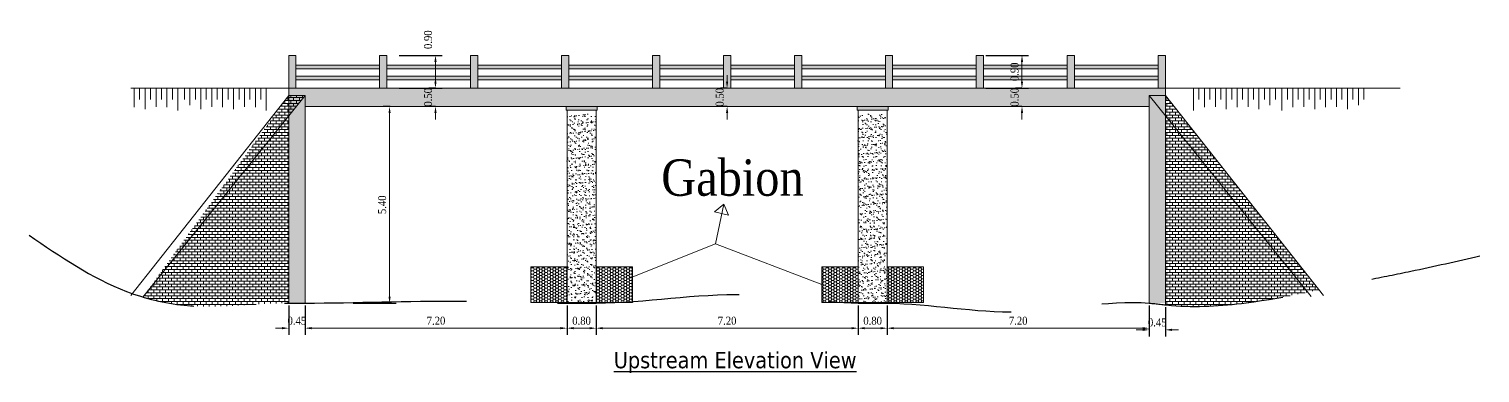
# Model space of a CAD drawing. Header units: inches. Extents: x 11.7 to 110.6, y 5.1 to 58.1.
# Drawn here: x 11.69 to 51.57, y 5.08 to 14.52 of the extents above; entities that cross this region are included whole.
import ezdxf

# ---------------------------------------------------------------- set-up
doc = ezdxf.new("R2010")
doc.units = ezdxf.units.IN
doc.header["$MEASUREMENT"] = 0
doc.linetypes.add('HIDDEN', pattern=[0.375, 0.25, -0.125])
for name, color, linetype, lineweight in [('dima', 7, 'Continuous', 0), ('hatch1', 251, 'Continuous', 0), ('Railing', 5, 'Continuous', 15), ('wall', 4, 'Continuous', 13)]:
    doc.layers.add(name, color=color, linetype=linetype, lineweight=lineweight)
doc.layers.add('ground', color=81, linetype='Continuous')
doc.layers.add('TEXT2', color=7, linetype='Continuous')
doc.styles.get("Standard").update_dxf_attribs({"font": 'GARA.TTF'})
doc.styles.add('style1', font='txt.shx', dxfattribs={"height": 0.15})
doc.dimstyles.new('Standard$0', dxfattribs={"dimtxt": 1.2, "dimasz": 0.5, "dimexe": 0.28, "dimexo": 0.1625, "dimgap": 0.09, "dimtad": 0, "dimzin": 0, "dimdsep": 46, "dimtxsty": 'style1', "dimblk": 'OPEN30', "dimcen": 0.09, "dimclrd": 1, "dimclre": 5, "dimclrt": 7, "dimadec": 0, "dimazin": 0, "dimtfac": 1, "dimtofl": 0, "dimtmove": 0, "dimatfit": 3, "dimfxl": 0.18, "dimfxlon": 1, "dimtolj": 1, "dimtzin": 0, "dimarcsym": 0})
pattern_1 = [(37.5, (0, 39.88059), (-0.0056694, 0.17341414), [0, -0.1368, 0, -0.153, 0, -0.14625]), (7.5, (0, 39.88059), (0.1592799, 0.2539931), [0, -0.0738, 0, -0.1233, 0, -0.04725]), (327.5, (-0.1107, 39.88059), (0.28027277, 0.0005093), [0, -0.045, 0, -0.162, 0, -0.2115]), (317.5, (-0.1107, 39.88059), (0.2705514, 0.0789908), [0, -0.0225, 0, -0.1062, 0, -0.1215])]
pattern_2 = [(37.5, (0, 0), (-0.0006299336, 0.019268238), [0, -0.0152, 0, -0.017, 0, -0.01625]), (7.5, (0, 0), (0.017697767, 0.02822146), [0, -0.0082, 0, -0.0137, 0, -0.00525]), (327.5, (-0.0123, 0), (0.0311414186, 5.65905e-05), [0, -0.005, 0, -0.018, 0, -0.0235]), (317.5, (-0.0123, 0), (0.030061266, 0.008776756), [0, -0.0025, 0, -0.0118, 0, -0.0135])]

# ---------------------------------------------------------------- blocks, each defined once
blk = doc.blocks.new('*D3')
at = {"layer": 'Defpoints', "color": 0}
for p in [(21.597, 12.396), (21.678, 12.396), (19.274, 6.996)]:
    blk.add_point(p, dxfattribs=at)
at = {"layer": 'dima', "color": 21, "lineweight": -2}
for p, q in [((21.615, 12.396), (21.417, 12.396)), ((20.597, 6.996), (21.777, 6.996))]:
    blk.add_line(p, q, dxfattribs=at)
at = {"layer": 'dima', "color": 253}
blk.add_line((21.597, 7.176), (21.597, 12.216), dxfattribs=at)
for points in [[(21.567, 12.216), (21.627, 12.216), (21.597, 12.396)], [(21.567, 7.176), (21.627, 7.176), (21.597, 6.996)]]:
    blk.add_solid(points, dxfattribs=at)
at = {"layer": 'dima', "insert": (21.394, 9.696), "char_height": 0.22, "attachment_point": 5, "rotation": 90}
blk.add_mtext('\\A1;5.40', dxfattribs=at)
blk = doc.blocks.new('*D4')
at = {"layer": 'Defpoints', "color": 0}
for p in [(22.859, 12.896), (22.859, 12.896), (22.859, 12.396)]:
    blk.add_point(p, dxfattribs=at)
at = {"layer": 'dima', "color": 253}
for p, q in [((22.859, 13.076), (22.859, 13.256)), ((22.859, 12.216), (22.859, 12.036))]:
    blk.add_line(p, q, dxfattribs=at)
at = {"layer": 'dima', "color": 21, "lineweight": -2}
for p, q in [((22.859, 12.896), (22.679, 12.896)), ((22.859, 12.396), (22.679, 12.396))]:
    blk.add_line(p, q, dxfattribs=at)
at = {"layer": 'dima', "color": 253}
for points in [[(22.829, 13.076), (22.889, 13.076), (22.859, 12.896)], [(22.829, 12.216), (22.889, 12.216), (22.859, 12.396)]]:
    blk.add_solid(points, dxfattribs=at)
at = {"layer": 'dima', "insert": (22.656, 12.646), "char_height": 0.22, "attachment_point": 5, "rotation": 90}
blk.add_mtext('\\A1;0.50', dxfattribs=at)
blk = doc.blocks.new('*D5')
at = {"layer": 'Defpoints', "color": 0}
for p in [(21.524, 13.796), (22.859, 13.796), (21.524, 12.896)]:
    blk.add_point(p, dxfattribs=at)
at = {"layer": 'dima', "color": 21, "lineweight": -2}
for p, q in [((21.859, 13.796), (23.039, 13.796)), ((21.859, 12.896), (23.039, 12.896))]:
    blk.add_line(p, q, dxfattribs=at)
at = {"layer": 'dima', "color": 253}
blk.add_line((22.859, 13.076), (22.859, 13.616), dxfattribs=at)
for points in [[(22.829, 13.616), (22.889, 13.616), (22.859, 13.796)], [(22.829, 13.076), (22.889, 13.076), (22.859, 12.896)]]:
    blk.add_solid(points, dxfattribs=at)
at = {"layer": 'dima', "insert": (22.656, 14.228), "char_height": 0.22, "attachment_point": 5, "rotation": 90}
blk.add_mtext('\\A1;0.90', dxfattribs=at)
blk = doc.blocks.new('*D6')
at = {"layer": 'Defpoints', "color": 0}
for p in [(30.874, 12.896), (30.899, 12.896), (30.899, 12.396)]:
    blk.add_point(p, dxfattribs=at)
at = {"layer": 'dima', "color": 253}
for p, q in [((30.874, 13.076), (30.874, 13.256)), ((30.874, 12.216), (30.874, 12.036))]:
    blk.add_line(p, q, dxfattribs=at)
at = {"layer": 'dima', "color": 21, "lineweight": -2}
for p, q in [((30.874, 12.896), (30.694, 12.896)), ((30.874, 12.396), (30.694, 12.396))]:
    blk.add_line(p, q, dxfattribs=at)
at = {"layer": 'dima', "color": 253}
for points in [[(30.844, 13.076), (30.904, 13.076), (30.874, 12.896)], [(30.844, 12.216), (30.904, 12.216), (30.874, 12.396)]]:
    blk.add_solid(points, dxfattribs=at)
at = {"layer": 'dima', "insert": (30.671, 12.646), "char_height": 0.22, "attachment_point": 5, "rotation": 90}
blk.add_mtext('\\A1;0.50', dxfattribs=at)
blk = doc.blocks.new('*D7')
at = {"layer": 'Defpoints', "color": 0}
for p in [(38.979, 12.896), (38.979, 12.896), (38.979, 12.396)]:
    blk.add_point(p, dxfattribs=at)
at = {"layer": 'dima', "color": 253}
for p, q in [((38.979, 13.076), (38.979, 13.256)), ((38.979, 12.216), (38.979, 12.036))]:
    blk.add_line(p, q, dxfattribs=at)
at = {"layer": 'dima', "color": 21, "lineweight": -2}
for p, q in [((38.979, 12.896), (38.799, 12.896)), ((38.979, 12.396), (38.799, 12.396))]:
    blk.add_line(p, q, dxfattribs=at)
at = {"layer": 'dima', "color": 253}
for points in [[(38.949, 13.076), (39.009, 13.076), (38.979, 12.896)], [(38.949, 12.216), (39.009, 12.216), (38.979, 12.396)]]:
    blk.add_solid(points, dxfattribs=at)
at = {"layer": 'dima', "insert": (38.776, 12.646), "char_height": 0.22, "attachment_point": 5, "rotation": 90}
blk.add_mtext('\\A1;0.50', dxfattribs=at)
blk = doc.blocks.new('*D8')
at = {"layer": 'Defpoints', "color": 0}
for p in [(18.824, 6.996), (19.274, 6.996), (19.274, 6.308)]:
    blk.add_point(p, dxfattribs=at)
at = {"layer": 'dima', "color": 21, "lineweight": -2}
for p, q in [((18.824, 6.934), (18.824, 6.128)), ((19.274, 6.934), (19.274, 6.128))]:
    blk.add_line(p, q, dxfattribs=at)
at = {"layer": 'dima', "color": 253}
for p, q in [((18.644, 6.308), (18.464, 6.308)), ((19.454, 6.308), (19.634, 6.308))]:
    blk.add_line(p, q, dxfattribs=at)
for points in [[(18.644, 6.338), (18.644, 6.278), (18.824, 6.308)], [(19.454, 6.338), (19.454, 6.278), (19.274, 6.308)]]:
    blk.add_solid(points, dxfattribs=at)
at = {"layer": 'dima', "insert": (19.049, 6.51), "char_height": 0.22, "attachment_point": 5}
blk.add_mtext('\\A1;0.45', dxfattribs=at)
blk = doc.blocks.new('*D9')
at = {"layer": 'Defpoints', "color": 0}
for p in [(19.274, 6.996), (26.474, 6.996), (26.474, 6.308)]:
    blk.add_point(p, dxfattribs=at)
at = {"layer": 'dima', "color": 21, "lineweight": -2}
for p, q in [((19.274, 6.934), (19.274, 6.128)), ((26.474, 6.934), (26.474, 6.128))]:
    blk.add_line(p, q, dxfattribs=at)
at = {"layer": 'dima', "color": 253}
blk.add_line((19.454, 6.308), (26.294, 6.308), dxfattribs=at)
for points in [[(19.454, 6.338), (19.454, 6.278), (19.274, 6.308)], [(26.294, 6.338), (26.294, 6.278), (26.474, 6.308)]]:
    blk.add_solid(points, dxfattribs=at)
at = {"layer": 'dima', "insert": (22.874, 6.51), "char_height": 0.22, "attachment_point": 5}
blk.add_mtext('\\A1;7.20', dxfattribs=at)
blk = doc.blocks.new('*D10')
at = {"layer": 'Defpoints', "color": 0}
for p in [(26.474, 6.996), (27.274, 6.996), (27.274, 6.308)]:
    blk.add_point(p, dxfattribs=at)
at = {"layer": 'dima', "color": 21, "lineweight": -2}
for p, q in [((26.474, 6.934), (26.474, 6.128)), ((27.274, 6.934), (27.274, 6.128))]:
    blk.add_line(p, q, dxfattribs=at)
at = {"layer": 'dima', "color": 253}
blk.add_line((26.654, 6.308), (27.094, 6.308), dxfattribs=at)
for points in [[(26.654, 6.338), (26.654, 6.278), (26.474, 6.308)], [(27.094, 6.338), (27.094, 6.278), (27.274, 6.308)]]:
    blk.add_solid(points, dxfattribs=at)
at = {"layer": 'dima', "insert": (26.874, 6.51), "char_height": 0.22, "attachment_point": 5}
blk.add_mtext('\\A1;0.80', dxfattribs=at)
blk = doc.blocks.new('*D11')
at = {"layer": 'Defpoints', "color": 0}
for p in [(27.274, 6.996), (34.474, 6.996), (34.474, 6.308)]:
    blk.add_point(p, dxfattribs=at)
at = {"layer": 'dima', "color": 21, "lineweight": -2}
for p, q in [((27.274, 6.934), (27.274, 6.128)), ((34.474, 6.934), (34.474, 6.128))]:
    blk.add_line(p, q, dxfattribs=at)
at = {"layer": 'dima', "color": 253}
blk.add_line((27.454, 6.308), (34.294, 6.308), dxfattribs=at)
for points in [[(27.454, 6.338), (27.454, 6.278), (27.274, 6.308)], [(34.294, 6.338), (34.294, 6.278), (34.474, 6.308)]]:
    blk.add_solid(points, dxfattribs=at)
at = {"layer": 'dima', "insert": (30.874, 6.51), "char_height": 0.22, "attachment_point": 5}
blk.add_mtext('\\A1;7.20', dxfattribs=at)
blk = doc.blocks.new('*D12')
at = {"layer": 'Defpoints', "color": 0}
for p in [(34.474, 6.996), (35.274, 6.996), (35.274, 6.308)]:
    blk.add_point(p, dxfattribs=at)
at = {"layer": 'dima', "color": 21, "lineweight": -2}
for p, q in [((34.474, 6.934), (34.474, 6.128)), ((35.274, 6.934), (35.274, 6.128))]:
    blk.add_line(p, q, dxfattribs=at)
at = {"layer": 'dima', "color": 253}
blk.add_line((34.654, 6.308), (35.094, 6.308), dxfattribs=at)
for points in [[(34.654, 6.338), (34.654, 6.278), (34.474, 6.308)], [(35.094, 6.338), (35.094, 6.278), (35.274, 6.308)]]:
    blk.add_solid(points, dxfattribs=at)
at = {"layer": 'dima', "insert": (34.874, 6.51), "char_height": 0.22, "attachment_point": 5}
blk.add_mtext('\\A1;0.80', dxfattribs=at)
blk = doc.blocks.new('*D13')
at = {"layer": 'Defpoints', "color": 0}
for p in [(35.274, 6.996), (42.474, 6.996), (42.474, 6.308)]:
    blk.add_point(p, dxfattribs=at)
at = {"layer": 'dima', "color": 21, "lineweight": -2}
for p, q in [((35.274, 6.934), (35.274, 6.128)), ((42.474, 6.934), (42.474, 6.128))]:
    blk.add_line(p, q, dxfattribs=at)
at = {"layer": 'dima', "color": 253}
blk.add_line((35.454, 6.308), (42.294, 6.308), dxfattribs=at)
for points in [[(35.454, 6.338), (35.454, 6.278), (35.274, 6.308)], [(42.294, 6.338), (42.294, 6.278), (42.474, 6.308)]]:
    blk.add_solid(points, dxfattribs=at)
at = {"layer": 'dima', "insert": (38.874, 6.51), "char_height": 0.22, "attachment_point": 5}
blk.add_mtext('\\A1;7.20', dxfattribs=at)
blk = doc.blocks.new('*D14')
at = {"layer": 'Defpoints', "color": 0}
for p in [(42.474, 6.996), (42.919, 6.951), (42.919, 6.262)]:
    blk.add_point(p, dxfattribs=at)
at = {"layer": 'dima', "color": 21, "lineweight": -2}
for p, q in [((42.474, 6.934), (42.474, 6.082)), ((42.919, 6.888), (42.919, 6.082))]:
    blk.add_line(p, q, dxfattribs=at)
at = {"layer": 'dima', "color": 253}
for p, q in [((42.294, 6.262), (42.114, 6.262)), ((43.099, 6.262), (43.279, 6.262))]:
    blk.add_line(p, q, dxfattribs=at)
for points in [[(42.294, 6.292), (42.294, 6.232), (42.474, 6.262)], [(43.099, 6.292), (43.099, 6.232), (42.919, 6.262)]]:
    blk.add_solid(points, dxfattribs=at)
at = {"layer": 'dima', "insert": (42.697, 6.465), "char_height": 0.22, "attachment_point": 5}
blk.add_mtext('\\A1;0.45', dxfattribs=at)
blk = doc.blocks.new('*D34')
at = {"layer": 'Defpoints', "color": 0}
for p in [(37.924, 13.796), (38.979, 13.796), (37.924, 12.896)]:
    blk.add_point(p, dxfattribs=at)
at = {"layer": 'dima', "color": 21, "lineweight": -2}
for p, q in [((37.987, 13.796), (39.159, 13.796)), ((37.987, 12.896), (39.159, 12.896))]:
    blk.add_line(p, q, dxfattribs=at)
at = {"layer": 'dima', "color": 253}
blk.add_line((38.979, 13.076), (38.979, 13.616), dxfattribs=at)
for points in [[(38.949, 13.616), (39.009, 13.616), (38.979, 13.796)], [(38.949, 13.076), (39.009, 13.076), (38.979, 12.896)]]:
    blk.add_solid(points, dxfattribs=at)
at = {"layer": 'dima', "insert": (38.777, 13.346), "char_height": 0.22, "attachment_point": 5, "rotation": 90}
blk.add_mtext('\\A1;0.90', dxfattribs=at)

msp = doc.modelspace()

# ---------------------------------------------------------------- hatches: boundary and pattern name
at = {"layer": 'dima'}
h = msp.add_hatch(color=1, dxfattribs=at)
h.set_gradient(color1=(0, 0, 255), one_color=1, tint=1)
h.paths.add_polyline_path([(21.324, 13.427), (21.324, 13.527), (19.024, 13.527), (19.024, 13.427)])
h = msp.add_hatch(color=1, dxfattribs=at)
h.set_gradient(color1=(0, 0, 255), one_color=1, tint=1)
h.paths.add_polyline_path([(21.324, 13.225), (19.024, 13.225), (19.024, 13.125), (21.324, 13.125)])
h = msp.add_hatch(color=1, dxfattribs=at)
h.set_gradient(color1=(0, 0, 255), one_color=1, tint=1)
h.paths.add_polyline_path([(23.824, 13.527), (21.524, 13.527), (21.524, 13.427), (23.824, 13.427)])
h = msp.add_hatch(color=1, dxfattribs=at)
h.set_gradient(color1=(0, 0, 255), one_color=1, tint=1)
h.paths.add_polyline_path([(23.824, 13.225), (21.524, 13.225), (21.524, 13.125), (23.824, 13.125)])
h = msp.add_hatch(color=1, dxfattribs=at)
h.set_gradient(color1=(0, 0, 255), one_color=1, tint=1)
h.paths.add_polyline_path([(26.324, 13.527), (24.024, 13.527), (24.024, 13.427), (26.324, 13.427)])
h = msp.add_hatch(color=1, dxfattribs=at)
h.set_gradient(color1=(0, 0, 255), one_color=1, tint=1)
h.paths.add_polyline_path([(26.324, 13.225), (24.024, 13.225), (24.024, 13.125), (26.324, 13.125)])
h = msp.add_hatch(color=1, dxfattribs=at)
h.set_gradient(color1=(0, 0, 255), one_color=1, tint=1)
h.paths.add_polyline_path([(28.824, 13.527), (26.524, 13.527), (26.524, 13.427), (28.824, 13.427)])
h = msp.add_hatch(color=1, dxfattribs=at)
h.set_gradient(color1=(0, 0, 255), one_color=1, tint=1)
h.paths.add_polyline_path([(28.824, 13.225), (26.524, 13.225), (26.524, 13.125), (28.824, 13.125)])
h = msp.add_hatch(color=1, dxfattribs=at)
h.set_gradient(color1=(0, 0, 255), one_color=1, tint=1)
h.paths.add_polyline_path([(30.774, 13.527), (29.024, 13.527), (29.024, 13.427), (30.774, 13.427)])
h = msp.add_hatch(color=1, dxfattribs=at)
h.set_gradient(color1=(0, 0, 255), one_color=1, tint=1)
h.paths.add_polyline_path([(30.774, 13.225), (29.024, 13.225), (29.024, 13.125), (30.774, 13.125)])
h = msp.add_hatch(color=1, dxfattribs=at)
h.set_gradient(color1=(0, 0, 255), one_color=1, tint=1)
h.paths.add_polyline_path([(32.724, 13.527), (30.974, 13.527), (30.974, 13.427), (32.724, 13.427)])
h = msp.add_hatch(color=1, dxfattribs=at)
h.set_gradient(color1=(0, 0, 255), one_color=1, tint=1)
h.paths.add_polyline_path([(32.724, 13.225), (30.974, 13.225), (30.974, 13.125), (32.724, 13.125)])
h = msp.add_hatch(color=1, dxfattribs=at)
h.set_gradient(color1=(0, 0, 255), one_color=1, tint=1)
h.paths.add_polyline_path([(35.224, 13.527), (32.924, 13.527), (32.924, 13.427), (35.224, 13.427)])
h = msp.add_hatch(color=1, dxfattribs=at)
h.set_gradient(color1=(0, 0, 255), one_color=1, tint=1)
h.paths.add_polyline_path([(35.224, 13.225), (32.924, 13.225), (32.924, 13.125), (35.224, 13.125)])
h = msp.add_hatch(color=1, dxfattribs=at)
h.set_gradient(color1=(0, 0, 255), one_color=1, tint=1)
h.paths.add_polyline_path([(37.724, 13.527), (35.424, 13.527), (35.424, 13.427), (37.724, 13.427)])
h = msp.add_hatch(color=1, dxfattribs=at)
h.set_gradient(color1=(0, 0, 255), one_color=1, tint=1)
h.paths.add_polyline_path([(37.724, 13.225), (35.424, 13.225), (35.424, 13.125), (37.724, 13.125)])
h = msp.add_hatch(color=1, dxfattribs=at)
h.set_gradient(color1=(0, 0, 255), one_color=1, tint=1)
h.paths.add_polyline_path([(40.224, 13.527), (37.924, 13.527), (37.924, 13.427), (40.224, 13.427)])
h = msp.add_hatch(color=1, dxfattribs=at)
h.set_gradient(color1=(0, 0, 255), one_color=1, tint=1)
h.paths.add_polyline_path([(40.224, 13.225), (37.924, 13.225), (37.924, 13.125), (40.224, 13.125)])
h = msp.add_hatch(color=1, dxfattribs=at)
h.set_gradient(color1=(0, 0, 255), one_color=1, tint=1)
h.paths.add_polyline_path([(42.724, 13.527), (40.424, 13.527), (40.424, 13.427), (42.724, 13.427)])
h = msp.add_hatch(color=1, dxfattribs=at)
h.set_gradient(color1=(0, 0, 255), one_color=1, tint=1)
h.paths.add_polyline_path([(42.724, 13.225), (40.424, 13.225), (40.424, 13.125), (42.724, 13.125)])
h = msp.add_hatch(dxfattribs=at)
h.set_pattern_fill('AR-B816', scale=0.01, style=0)
edge = h.paths.add_edge_path()
edge.add_line((19.274, 12.696), (14.819, 7.164))
edge.add_line((18.824, 12.696), (14.487, 7.206))
edge.add_line((18.824, 12.696), (19.274, 12.696))
h = msp.add_hatch(dxfattribs=at)
h.set_pattern_fill('AR-SAND', scale=0.01, style=0)
h.set_pattern_definition(pattern_2)
h.paths.add_polyline_path([(27.299, 12.396), (26.449, 12.396), (26.449, 12.296), (27.299, 12.296)])
h = msp.add_hatch(dxfattribs=at)
h.set_pattern_fill('AR-SAND', scale=0.01, style=0)
h.set_pattern_definition(pattern_2)
h.paths.add_polyline_path([(34.449, 12.396), (34.449, 12.296), (35.299, 12.296), (35.299, 12.396)])
h = msp.add_hatch(dxfattribs=at)
h.set_pattern_fill('AR-B816', scale=0.01, style=0)
edge = h.paths.add_edge_path()
edge.add_line((42.924, 12.697), (42.923, 12.14))
edge.add_line((42.923, 12.14), (46.833, 7.294))
edge.add_spline(control_points=[(46.833, 7.294), (46.936, 7.315), (47.04, 7.336), (47.143, 7.357)], knot_values=[35.667082, 35.667082, 35.667082, 35.667082, 35.98303, 35.98303, 35.98303, 35.98303], degree=3, periodic=0)
edge.add_line((47.143, 7.357), (42.924, 12.697))
h = msp.add_hatch(dxfattribs=at)
h.set_pattern_fill('AR-B816', scale=0.01, style=0)
edge = h.paths.add_edge_path()
edge.add_line((18.824, 12.138), (14.819, 7.164))
edge.add_spline(control_points=[(14.819, 7.164), (15.188, 7.053), (16.517, 6.781), (17.866, 6.989), (18.824, 6.996)], knot_values=[3.571311, 3.571311, 3.571311, 3.571311, 4.723771, 7.598069, 7.598069, 7.598069, 7.598069], degree=3, periodic=0)
edge.add_line((18.824, 6.996), (18.824, 12.138))
h = msp.add_hatch(dxfattribs=at)
h.set_pattern_fill('AR-B816', scale=0.01, style=0)
edge = h.paths.add_edge_path()
edge.add_spline(control_points=[(42.919, 6.951), (42.976, 6.945), (43.713, 6.869), (45.035, 6.958), (46.271, 7.182), (46.833, 7.294)], knot_values=[31.727623, 31.727623, 31.727623, 31.727623, 31.897606, 33.948429, 35.667082, 35.667082, 35.667082, 35.667082], degree=3, periodic=0)
edge.add_line((46.833, 7.294), (42.923, 12.14))
edge.add_line((42.923, 12.14), (42.919, 6.951))
h = msp.add_hatch(dxfattribs=at)
h.set_pattern_fill('HONEY', scale=0.4, style=0)
h.paths.add_polyline_path([(25.475, 7.996), (25.475, 7.01), (26.474, 7.01), (26.474, 7.996)])
h = msp.add_hatch(dxfattribs=at)
h.set_pattern_fill('HONEY', scale=0.4, style=0)
edge = h.paths.add_edge_path()
edge.add_line((27.274, 7.01), (27.762, 7.01))
edge.add_spline(control_points=[(27.274, 6.996), (27.608, 6.999), (27.941, 7.017), (28.274, 7.041)], knot_values=[16.048949, 16.048949, 16.048949, 16.048949, 17.049363, 17.049363, 17.049363, 17.049363], degree=3, periodic=0)
edge.add_line((28.274, 7.041), (28.274, 7.996))
edge.add_line((28.274, 7.996), (27.274, 7.996))
edge.add_line((27.274, 7.996), (27.274, 7.01))
h = msp.add_hatch(dxfattribs=at)
h.set_pattern_fill('HONEY', scale=0.4, style=0)
h.paths.add_polyline_path([(33.475, 7.01), (34.474, 7.01), (34.474, 7.996), (33.475, 7.996)])
h = msp.add_hatch(dxfattribs=at)
h.set_pattern_fill('HONEY', scale=0.4, style=0)
h.paths.add_polyline_path([(36.274, 7.996), (35.274, 7.996), (35.274, 7.01), (36.274, 7.01)])
at = {"layer": 'hatch1'}
h = msp.add_hatch(dxfattribs=at)
h.set_pattern_fill('AR-SAND', color=256, scale=0.09, style=0)
h.set_pattern_definition(pattern_1)
h.paths.add_polyline_path([(19.024, 13.796), (18.824, 13.796), (18.824, 12.896), (19.024, 12.896)])
h.paths.add_polyline_path([(21.524, 13.796), (21.324, 13.796), (21.324, 12.896), (21.524, 12.896)])
h.paths.add_polyline_path([(24.024, 13.796), (23.824, 13.796), (23.824, 12.896), (24.024, 12.896)])
h.paths.add_polyline_path([(26.524, 13.796), (26.324, 13.796), (26.324, 12.896), (26.524, 12.896)])
h.paths.add_polyline_path([(29.024, 13.796), (28.824, 13.796), (28.824, 12.896), (29.024, 12.896)])
h.paths.add_polyline_path([(30.974, 13.796), (30.774, 13.796), (30.774, 12.896), (30.974, 12.896)])
h.paths.add_polyline_path([(32.924, 13.796), (32.724, 13.796), (32.724, 12.896), (32.924, 12.896)])
h.paths.add_polyline_path([(35.424, 13.796), (35.224, 13.796), (35.224, 12.896), (35.424, 12.896)])
h.paths.add_polyline_path([(37.924, 13.796), (37.724, 13.796), (37.724, 12.896), (37.924, 12.896)])
h.paths.add_polyline_path([(40.424, 13.796), (40.224, 13.796), (40.224, 12.896), (40.424, 12.896)])
h.paths.add_polyline_path([(42.924, 13.796), (42.724, 13.796), (42.724, 12.896), (42.924, 12.896)])
h = msp.add_hatch(dxfattribs=at)
h.set_pattern_fill('AR-CONC', color=256, scale=0.065, style=0)
h.set_pattern_definition([(50, (0, 39.8806), (0.466219, -0.040789), [0.04875, -0.53625]), (355, (0, 39.8806), (-0.0901884, 0.488925), [0.039, -0.429]), (100.4514, (0.03885, 39.8772), (0.376031, 0.4481357), [0.041431, -0.4557424]), (46.1842, (0, 40.0106), (0.693707, -0.1075874), [0.073125, -0.804375]), (96.6356, (0.0578, 40.0016), (0.607531, 0.633177), [0.062147, -0.683613]), (351.1842, (0, 40.0106), (0.60753, 0.633177), [0.0585, -0.6435]), (21, (0.065, 39.9781), (0.3879896, -0.2617023), [0.04875, -0.53625]), (326, (0.065, 39.9781), (0.158155, 0.4713475), [0.039, -0.429]), (71.4514, (0.09733, 39.9563), (0.5461447, 0.209645), [0.041431, -0.4557424]), (37.5, (0, 39.88059), (0.0079039, 0.216381), [0, -0.4238, 0, -0.4355, 0, -0.430625]), (7.5, (0, 39.88059), (0.1709952, 0.2563676), [0, -0.2483, 0, -0.41405, 0, -0.164125]), (327.5, (-0.14495, 39.88059), (0.3469846, -0.01466067), [0, -0.1625, 0, -0.507, 0, -0.67275]), (317.5, (-0.20995, 39.8806), (0.379071, 0.0650682), [0, -0.21125, 0, -0.3367, 0, -0.47775])])
h.paths.add_polyline_path([(18.824, 12.896), (18.824, 12.696), (19.274, 12.696), (19.274, 12.396), (42.474, 12.396), (42.474, 12.696), (42.924, 12.696), (42.924, 12.896)])
h = msp.add_hatch(dxfattribs=at)
h.set_pattern_fill('AR-SAND', color=256, scale=0.09, style=0)
h.set_pattern_definition(pattern_1)
h.paths.add_polyline_path([(19.274, 12.696), (18.824, 12.696), (18.824, 6.996), (19.274, 6.996)])
h.paths.add_polyline_path([(42.924, 12.696), (42.474, 12.696), (42.474, 6.996), (42.924, 6.996)])
h = msp.add_hatch(dxfattribs=at)
h.set_pattern_fill('AR-SAND', color=256, scale=0.09, style=0)
edge = h.paths.add_edge_path()
edge.add_spline(control_points=[(26.474, 6.996), (26.618, 6.996), (26.885, 6.997), (27.152, 6.995), (27.274, 6.996)], knot_values=[15.248949, 15.248949, 15.248949, 15.248949, 15.681727, 16.048949, 16.048949, 16.048949, 16.048949], degree=3, periodic=0)
edge.add_line((27.274, 6.996), (27.274, 12.196))
edge.add_line((27.274, 12.196), (26.474, 12.196))
edge.add_line((26.474, 12.196), (26.474, 6.996))
h = msp.add_hatch(dxfattribs=at)
h.set_pattern_fill('AR-SAND', color=256, scale=0.09, style=0)
edge = h.paths.add_edge_path()
edge.add_line((35.274, 12.196), (34.474, 12.196))
edge.add_line((34.474, 12.196), (34.474, 6.996))
edge.add_spline(control_points=[(34.474, 6.996), (34.647, 6.993), (34.914, 6.996), (35.181, 6.997), (35.274, 6.996)], knot_values=[23.264332, 23.264332, 23.264332, 23.264332, 23.784332, 24.064332, 24.064332, 24.064332, 24.064332], degree=3, periodic=0)
edge.add_line((35.274, 6.996), (35.274, 12.196))

# ---------------------------------------------------------------- linework, layer by layer
at = {"layer": 'dima', "color": 7}
for p, q in [((30.785, 9.714), (30.532, 9.5)), ((30.558, 8.621), (30.785, 9.714)), ((30.912, 9.412), (30.785, 9.714)), ((30.532, 9.5), (30.912, 9.412)), ((28.15, 7.664), (30.558, 8.621)), ((30.558, 8.621), (33.475, 7.503)), ((26.474, 7.996), (25.475, 7.996)), ((25.475, 7.996), (25.475, 7.01)), ((27.274, 7.996), (28.274, 7.996)), ((28.274, 7.01), (28.274, 7.996)), ((34.474, 7.996), (33.475, 7.996)), ((33.475, 7.996), (33.475, 7.01)), ((35.274, 7.996), (36.274, 7.996)), ((36.274, 7.01), (36.274, 7.996)), ((25.475, 7.01), (28.274, 7.01)), ((33.475, 7.01), (36.274, 7.01))]:
    msp.add_line(p, q, dxfattribs=at)
at = {"layer": 'ground', "linetype": 'HIDDEN', "ltscale": 20}
msp.add_spline([(11.687, 8.866), (14.371, 7.316), (15.95, 6.936), (18.824, 6.996), (19.063, 6.996), (19.274, 6.996), (23.5, 7.052), (26.474, 6.996), (26.907, 6.996), (27.274, 6.996), (31.382, 7.23), (34.474, 6.996), (34.994, 6.996), (35.274, 6.996), (38.893, 6.758), (42.474, 6.996), (43.088, 6.934), (45.138, 7.006), (48.485, 7.635), (49.67, 7.872), (51.567, 8.298)], degree=3, dxfattribs=at)
at = {"layer": 'hatch1'}
for p, q in [((18.824, 12.896), (14.488, 12.896)), ((14.578, 12.896), (14.578, 12.374)), ((14.728, 12.896), (14.728, 12.585)), ((14.878, 12.896), (14.878, 12.321)), ((15.028, 12.896), (15.028, 12.585)), ((15.178, 12.896), (15.178, 12.381)), ((15.328, 12.896), (15.328, 12.585)), ((15.478, 12.896), (15.478, 12.374)), ((15.628, 12.896), (15.628, 12.585)), ((15.778, 12.896), (15.778, 12.281)), ((15.959, 12.896), (15.959, 12.585)), ((16.109, 12.896), (16.109, 12.432)), ((16.259, 12.896), (16.259, 12.585)), ((16.409, 12.896), (16.409, 12.321)), ((16.409, 12.896), (16.409, 12.417)), ((16.559, 12.896), (16.559, 12.585)), ((16.709, 12.896), (16.709, 12.381)), ((16.859, 12.896), (16.859, 12.585)), ((17.009, 12.896), (17.009, 12.374)), ((17.159, 12.896), (17.159, 12.585)), ((17.309, 12.896), (17.309, 12.321)), ((17.459, 12.896), (17.459, 12.585)), ((17.609, 12.896), (17.609, 12.381)), ((17.759, 12.896), (17.759, 12.585)), ((17.909, 12.896), (17.909, 12.374)), ((18.059, 12.896), (18.059, 12.585)), ((18.209, 12.896), (18.209, 12.281)), ((42.924, 12.896), (49.37, 12.896)), ((43.693, 12.896), (43.693, 12.281)), ((43.843, 12.896), (43.843, 12.585)), ((43.993, 12.896), (43.993, 12.374)), ((44.143, 12.896), (44.143, 12.585)), ((44.293, 12.896), (44.293, 12.381)), ((44.443, 12.896), (44.443, 12.585)), ((44.593, 12.896), (44.593, 12.321)), ((44.743, 12.896), (44.743, 12.585)), ((44.893, 12.896), (44.893, 12.374)), ((45.043, 12.896), (45.043, 12.585)), ((45.193, 12.896), (45.193, 12.381)), ((45.343, 12.896), (45.343, 12.585)), ((45.493, 12.896), (45.493, 12.321)), ((45.493, 12.896), (45.493, 12.417)), ((45.643, 12.896), (45.643, 12.585)), ((45.793, 12.896), (45.793, 12.432)), ((45.943, 12.896), (45.943, 12.585)), ((46.124, 12.896), (46.124, 12.281)), ((46.274, 12.896), (46.274, 12.585)), ((46.424, 12.896), (46.424, 12.374)), ((46.574, 12.896), (46.574, 12.585)), ((46.724, 12.896), (46.724, 12.381)), ((46.874, 12.896), (46.874, 12.585)), ((47.024, 12.896), (47.024, 12.321)), ((47.174, 12.896), (47.174, 12.585)), ((47.324, 12.896), (47.324, 12.374)), ((47.474, 12.896), (47.474, 12.585)), ((47.624, 12.896), (47.624, 12.381)), ((47.774, 12.896), (47.774, 12.585)), ((47.924, 12.896), (47.924, 12.321)), ((47.924, 12.896), (47.924, 12.417)), ((48.074, 12.896), (48.074, 12.585)), ((48.224, 12.896), (48.224, 12.432)), ((48.374, 12.896), (48.374, 12.585))]:
    msp.add_line(p, q, dxfattribs=at)
at = {"layer": 'Railing'}
for p, q in [((18.824, 13.796), (19.024, 13.796)), ((18.824, 12.896), (18.824, 13.796)), ((19.024, 12.896), (19.024, 13.796)), ((21.324, 12.896), (21.324, 13.796)), ((21.324, 13.796), (21.524, 13.796)), ((21.524, 12.896), (21.524, 13.796)), ((23.824, 12.896), (23.824, 13.796)), ((23.824, 13.796), (24.024, 13.796)), ((24.024, 12.896), (24.024, 13.796)), ((26.324, 12.896), (26.324, 13.796)), ((26.324, 13.796), (26.524, 13.796)), ((26.524, 12.896), (26.524, 13.796)), ((28.824, 12.896), (28.824, 13.796)), ((28.824, 13.796), (29.024, 13.796)), ((29.024, 12.896), (29.024, 13.796)), ((30.774, 12.896), (30.774, 13.796)), ((30.774, 13.796), (30.974, 13.796)), ((30.974, 12.896), (30.974, 13.796)), ((32.724, 12.896), (32.724, 13.796)), ((32.724, 13.796), (32.924, 13.796)), ((32.924, 12.896), (32.924, 13.796)), ((35.224, 12.896), (35.224, 13.796)), ((35.224, 13.796), (35.424, 13.796)), ((35.424, 12.896), (35.424, 13.796)), ((37.724, 12.896), (37.724, 13.796)), ((37.724, 13.796), (37.924, 13.796)), ((37.924, 12.896), (37.924, 13.796)), ((40.224, 12.896), (40.224, 13.796)), ((40.224, 13.796), (40.424, 13.796)), ((40.424, 12.896), (40.424, 13.796)), ((42.724, 12.896), (42.724, 13.796)), ((42.724, 13.796), (42.924, 13.796)), ((42.924, 12.896), (42.924, 13.796)), ((19.024, 13.527), (21.324, 13.527)), ((19.024, 13.427), (21.324, 13.427)), ((19.024, 13.225), (21.324, 13.225)), ((21.524, 13.527), (23.824, 13.527)), ((21.524, 13.427), (23.824, 13.427)), ((21.524, 13.225), (23.824, 13.225)), ((24.024, 13.527), (26.324, 13.527)), ((24.024, 13.427), (26.324, 13.427)), ((24.024, 13.225), (26.324, 13.225)), ((26.524, 13.527), (28.824, 13.527)), ((26.524, 13.427), (28.824, 13.427)), ((26.524, 13.225), (28.824, 13.225)), ((29.024, 13.527), (30.774, 13.527)), ((29.024, 13.427), (30.774, 13.427)), ((29.024, 13.225), (30.774, 13.225)), ((30.974, 13.527), (32.724, 13.527)), ((30.974, 13.427), (32.724, 13.427)), ((30.974, 13.225), (32.724, 13.225)), ((32.924, 13.527), (35.224, 13.527)), ((32.924, 13.427), (35.224, 13.427)), ((32.924, 13.225), (35.224, 13.225)), ((35.424, 13.527), (37.724, 13.527)), ((35.424, 13.427), (37.724, 13.427)), ((35.424, 13.225), (37.724, 13.225)), ((37.924, 13.527), (40.224, 13.527)), ((37.924, 13.427), (40.224, 13.427)), ((37.924, 13.225), (40.224, 13.225)), ((40.424, 13.527), (42.724, 13.527)), ((40.424, 13.427), (42.724, 13.427)), ((40.424, 13.225), (42.724, 13.225)), ((19.024, 13.125), (21.324, 13.125)), ((21.524, 13.125), (23.824, 13.125)), ((24.024, 13.125), (26.324, 13.125)), ((26.524, 13.125), (28.824, 13.125)), ((29.024, 13.125), (30.774, 13.125)), ((30.974, 13.125), (32.724, 13.125)), ((32.924, 13.125), (35.224, 13.125)), ((35.424, 13.125), (37.724, 13.125)), ((37.924, 13.125), (40.224, 13.125)), ((40.424, 13.125), (42.724, 13.125))]:
    msp.add_line(p, q, dxfattribs=at)
at = {"layer": 'wall'}
for p, q in [((18.824, 12.896), (42.924, 12.896)), ((18.824, 12.896), (18.824, 6.996)), ((42.924, 12.896), (42.919, 6.951)), ((18.824, 12.696), (14.487, 7.206)), ((19.274, 12.696), (14.819, 7.164)), ((18.824, 12.696), (19.274, 12.696)), ((19.274, 12.696), (19.274, 6.996)), ((19.274, 12.396), (42.474, 12.396)), ((26.449, 12.396), (26.449, 12.296)), ((27.299, 12.296), (27.299, 12.396)), ((34.449, 12.396), (34.449, 12.296)), ((35.299, 12.296), (35.299, 12.396)), ((42.474, 12.696), (42.924, 12.696)), ((42.474, 12.696), (42.474, 6.996)), ((42.474, 12.696), (46.924, 7.181)), ((42.924, 12.696), (47.262, 7.206)), ((26.449, 12.296), (27.299, 12.296)), ((26.474, 12.296), (26.474, 6.996)), ((27.274, 12.296), (27.274, 6.996)), ((34.449, 12.296), (35.299, 12.296)), ((34.474, 12.296), (34.474, 6.996)), ((35.274, 12.296), (35.274, 6.996))]:
    msp.add_line(p, q, dxfattribs=at)

# ---------------------------------------------------------------- texts
at = {"layer": 'dima', "color": 1, "insert": (29.065, 10.943), "char_height": 1, "width": 2.4352, "attachment_point": 1}
msp.add_mtext('{\\C7;Gabion}', dxfattribs=at)
at = {"layer": 'TEXT2', "insert": (27.759, 5.658), "char_height": 0.45, "width": 9.54985, "attachment_point": 1}
msp.add_mtext('{\\fTahoma|b0|i0|c0|p34;\\LUpstream Elevation View}', dxfattribs=at)

# ---------------------------------------------------------------- dimensions: what is measured, and where the dimension line sits
at = {"layer": 'dima'}
dim = msp.add_linear_dim(base=(22.859, 13.796), p1=(21.524, 12.896), p2=(21.524, 13.796), angle=90, dimstyle='Standard$0', override={"dimtxt": 0.22, "dimasz": 0.18, "dimexe": 0.18, "dimexo": 0.0625, "dimtad": 1, "dimtxsty": 'Standard', "dimclrd": 253, "dimclre": 21, "dimclrt": 256, "dimtix": 1, "dimtmove": 1, "dimfxl": 1, "dimlwd": 65535}, dxfattribs=at)
dim.commit()
dim.dimension.update_dxf_attribs({"geometry": '*D5', "text_midpoint": (22.859, 14.228), "dimtype": 160})
for base, p1, p2, picture, middle in [((38.979, 13.796), (37.924, 12.896), (37.924, 13.796), '*D34', (38.777, 13.346)), ((22.859, 12.896), (22.859, 12.396), (22.859, 12.896), '*D4', (22.656, 12.646)), ((30.874, 12.896), (30.899, 12.396), (30.899, 12.896), '*D6', (30.671, 12.646)), ((38.979, 12.896), (38.979, 12.396), (38.979, 12.896), '*D7', (38.776, 12.646)), ((21.597, 12.396), (19.274, 6.996), (21.678, 12.396), '*D3', (21.394, 9.696))]:
    dim = msp.add_linear_dim(base=base, p1=p1, p2=p2, angle=90, dimstyle='Standard$0', override={"dimtxt": 0.22, "dimasz": 0.18, "dimexe": 0.18, "dimexo": 0.0625, "dimtad": 1, "dimtxsty": 'Standard', "dimclrd": 253, "dimclre": 21, "dimclrt": 256, "dimtix": 1, "dimtmove": 1, "dimfxl": 1, "dimlwd": 65535}, dxfattribs=at)
    dim.commit()
    dim.dimension.update_dxf_attribs({"geometry": picture, "text_midpoint": middle})
for base, p1, p2, picture, middle in [((19.274, 6.308), (18.824, 6.996), (19.274, 6.996), '*D8', (19.049, 6.51)), ((26.474, 6.308), (19.274, 6.996), (26.474, 6.996), '*D9', (22.874, 6.51)), ((27.274, 6.308), (26.474, 6.996), (27.274, 6.996), '*D10', (26.874, 6.51)), ((34.474, 6.308), (27.274, 6.996), (34.474, 6.996), '*D11', (30.874, 6.51)), ((35.274, 6.308), (34.474, 6.996), (35.274, 6.996), '*D12', (34.874, 6.51)), ((42.474, 6.308), (35.274, 6.996), (42.474, 6.996), '*D13', (38.874, 6.51)), ((42.9192, 6.2621), (42.4741, 6.9965), (42.9192, 6.9508), '*D14', (42.6967, 6.4648))]:
    dim = msp.add_linear_dim(base=base, p1=p1, p2=p2, dimstyle='Standard$0', override={"dimtxt": 0.22, "dimasz": 0.18, "dimexe": 0.18, "dimexo": 0.0625, "dimtad": 1, "dimtxsty": 'Standard', "dimclrd": 253, "dimclre": 21, "dimclrt": 256, "dimtix": 1, "dimtmove": 1, "dimfxl": 1, "dimlwd": 65535}, dxfattribs=at)
    dim.commit()
    dim.dimension.update_dxf_attribs({"geometry": picture, "text_midpoint": middle})

doc.saveas('drawing.dxf')
